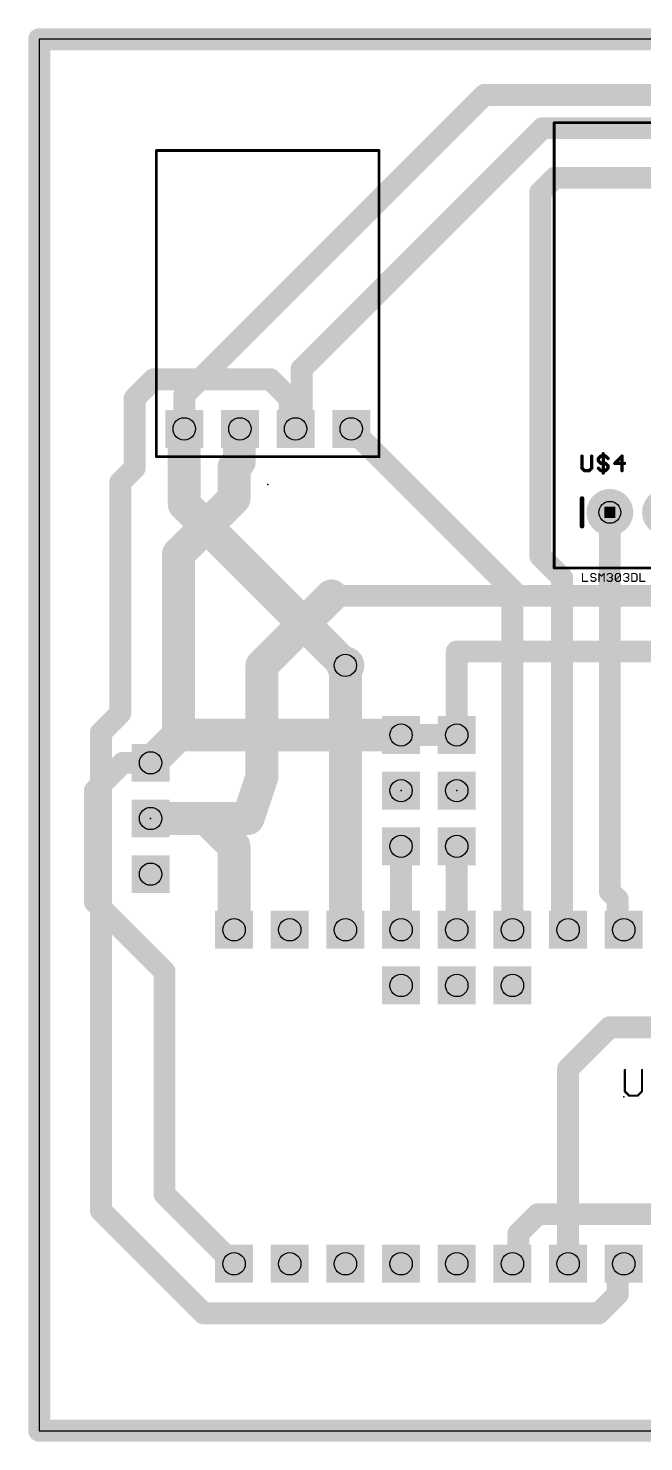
# Model space of a CAD drawing. Extents: x -0.02 to 2.77, y -0.02 to 2.52.
# Drawn here: x -0.02 to 1.086, y -0.02 to 2.52 of the extents above; entities that cross this region are included whole.
import ezdxf

# ---------------------------------------------------------------- set-up
doc = ezdxf.new("R2010")
doc.units = 0
for name, color, linetype in [('1', 22, 'CONTINUOUS'), ('16', 175, 'CONTINUOUS'), ('17', 82, 'CONTINUOUS'), ('18', 82, 'CONTINUOUS'), ('20', 7, 'CONTINUOUS'), ('21', 253, 'CONTINUOUS'), ('23', 7, 'CONTINUOUS'), ('25', 253, 'CONTINUOUS'), ('27', 253, 'CONTINUOUS'), ('29', 253, 'CONTINUOUS'), ('30', 253, 'CONTINUOUS'), ('44', 253, 'CONTINUOUS'), ('51', 253, 'CONTINUOUS')]:
    doc.layers.add(name, color=color, linetype=linetype)

# ---------------------------------------------------------------- blocks, each defined once
blk = doc.blocks.new('SQUAREP')
blk.add_solid([(-0.5, -0.5), (0.5, -0.5), (-0.5, 0.5), (0.5, 0.5)])
blk = doc.blocks.new('RECT')
blk.add_solid([(-0.5, -0.5), (0.5, -0.5), (-0.5, 0.5), (0.5, 0.5)])
blk = doc.blocks.new('ROUNDP')
at = {"const_width": 0.5}
blk.add_lwpolyline([(0, -0.25, 1), (0, 0.25, 1), (0, -0.25)], format="xyb", dxfattribs=at)
blk = doc.blocks.new('ROUNDV')
at = {"const_width": 0.5}
blk.add_lwpolyline([(0, -0.25, 1), (0, 0.25, 1), (0, -0.25)], format="xyb", dxfattribs=at)

msp = doc.modelspace()

# ---------------------------------------------------------------- linework, layer by layer
at = {"layer": '1'}
for points, const_width in [([(0.009843, 2.5, 1), (-0.009843, 2.5)], 0.019685), ([(0, 2.509843, 1), (0, 2.490157)], 0.019685), ([(0.903818, 2.350016, 1), (0.903818, 2.330331)], 0.019685), ([(0.910777, 2.333214, 1), (0.896858, 2.347133)], 0.019685), ([(0.926, 2.260843, 1), (0.926, 2.241157)], 0.019685), ([(0.93296, 2.24404, 1), (0.91904, 2.25796)], 0.019685), ([(0.909843, 2.225, 1), (0.890157, 2.225)], 0.019685), ([(0.89304, 2.23196, 1), (0.90696, 2.21804)], 0.019685), ([(0.20586, 1.899016, 1), (0.20586, 1.879331)], 0.019685), ([(0.21282, 1.882214, 1), (0.198901, 1.896133)], 0.019685), ([(0.421979, 1.896133, 1), (0.40806, 1.882214)], 0.019685), ([(0.415019, 1.879331, 1), (0.415019, 1.899016)], 0.019685), ([(0.481109, 1.907622, 1), (0.461424, 1.907622)], 0.019685), ([(0.464307, 1.914582, 1), (0.478226, 1.900663)], 0.019685), ([(0.181109, 1.854579, 1), (0.161424, 1.854579)], 0.019685), ([(0.164307, 1.861539, 1), (0.178226, 1.84762)], 0.019685), ([(0.459456, 1.854579, 1), (0.439771, 1.854579)], 0.019685), ([(0.442653, 1.84762, 1), (0.456573, 1.861539)], 0.019685), ([(0.275204, 1.8, 1), (0.245676, 1.8)], 0.029528), ([(0.456573, 1.817786, 1), (0.442653, 1.803867)], 0.019685), ([(0.478226, 1.803867, 1), (0.464307, 1.817786)], 0.019685), ([(0.439771, 1.810827, 1), (0.459456, 1.810827)], 0.019685), ([(0.45348, 1.80696, 1), (0.4674, 1.79304)], 0.019685), ([(0.45348, 1.79304, 1), (0.4674, 1.80696)], 0.019685), ([(0.461424, 1.810827, 1), (0.481109, 1.810827)], 0.019685), ([(0.5674, 1.80696, 1), (0.55348, 1.79304)], 0.019685), ([(0.161424, 1.729579, 1), (0.181109, 1.729579)], 0.019685), ([(0.178226, 1.72262, 1), (0.164307, 1.736539)], 0.019685), ([(0.155381, 1.703851, 1), (0.135696, 1.703851)], 0.019685), ([(0.138579, 1.710811, 1), (0.152498, 1.696892)], 0.019685), ([(0.27088, 1.675, 1), (0.25, 1.65412)], 0.029528), ([(0.245676, 1.66456, 1), (0.275204, 1.66456)], 0.029528), ([(1.034843, 1.65, 1), (1.015157, 1.65)], 0.019685), ([(0.890157, 1.571796, 1), (0.909843, 1.571796)], 0.019685), ([(0.90696, 1.578755, 1), (0.89304, 1.564836)], 0.019685), ([(0.949016, 1.532622, 1), (0.929331, 1.532622)], 0.019685), ([(0.932214, 1.525663, 1), (0.946133, 1.539582)], 0.019685), ([(0.859843, 1.51044, 1), (0.840157, 1.51044)], 0.019685), ([(0.84304, 1.50348, 1), (0.85696, 1.5174)], 0.019685), ([(0.53956, 1.36456, 1), (0.56044, 1.38544)], 0.029528), ([(0.135696, 1.289055, 1), (0.155381, 1.289055)], 0.019685), ([(0.152498, 1.282095, 1), (0.138579, 1.296015)], 0.019685), ([(0.120788, 1.254461, 1), (0.101102, 1.254461)], 0.019685), ([(0.103985, 1.261421, 1), (0.117905, 1.247502)], 0.019685), ([(0.25, 1.26475, 1), (0.25, 1.23525)], 0.0295), ([(0.26043, 1.23957, 1), (0.23957, 1.26043)], 0.0295), ([(0.65, 1.259843, 1), (0.65, 1.240157)], 0.019685), ([(0.65, 1.23525, 1), (0.65, 1.26475)], 0.0295), ([(0.75, 1.240157, 1), (0.75, 1.259843)], 0.019685), ([(0.18957, 1.21043, 1), (0.21043, 1.18957)], 0.0295), ([(0.120787, 1.145539, 1), (0.101102, 1.145539)], 0.019685), ([(0.101102, 1.145539, 1), (0.120787, 1.145539)], 0.019685), ([(0.2, 1.114764, 1), (0.2, 1.085236)], 0.029528), ([(0.31044, 1.11044, 1), (0.28956, 1.08956)], 0.029528), ([(0.3, 1.085236, 1), (0.3, 1.114764)], 0.029528), ([(0.364764, 1.05, 1), (0.335236, 1.05)], 0.029528), ([(0.33956, 1.03956, 1), (0.36044, 1.06044)], 0.029528), ([(0.659843, 1.05, 1), (0.640157, 1.05)], 0.019685), ([(0.759843, 1.05, 1), (0.740157, 1.05)], 0.019685), ([(1.015157, 0.968753, 1), (1.034843, 0.968753)], 0.019685), ([(1.03196, 0.975712, 1), (1.01804, 0.961793)], 0.019685), ([(1.049016, 0.954579, 1), (1.029331, 0.954579)], 0.019685), ([(1.032214, 0.94762, 1), (1.046133, 0.961539)], 0.019685), ([(0.335236, 0.9, 1), (0.364764, 0.9)], 0.029528), ([(0.946133, 0.917786, 1), (0.932214, 0.903867)], 0.019685), ([(0.929331, 0.910827, 1), (0.949016, 0.910827)], 0.019685), ([(0.94304, 0.89304, 1), (0.95696, 0.90696)], 0.019685), ([(1.046133, 0.917786, 1), (1.032214, 0.903867)], 0.019685), ([(1.029331, 0.910827, 1), (1.049016, 0.910827)], 0.019685), ([(1.04304, 0.89304, 1), (1.05696, 0.90696)], 0.019685), ([(0.640157, 0.9, 1), (0.659843, 0.9)], 0.019685), ([(0.740157, 0.9, 1), (0.759843, 0.9)], 0.019685), ([(0.840157, 0.9, 1), (0.859843, 0.9)], 0.019685), ([(1.025, 0.734843, 1), (1.025, 0.715157)], 0.019685), ([(1.03196, 0.71804, 1), (1.01804, 0.73196)], 0.019685), ([(0.959843, 0.65, 1), (0.940157, 0.65)], 0.019685), ([(0.94304, 0.65696, 1), (0.95696, 0.64304)], 0.019685), ([(0.117905, 0.402262, 1), (0.103985, 0.388343)], 0.019685), ([(0.101102, 0.395302, 1), (0.120787, 0.395302)], 0.019685), ([(1.070669, 0.314173, 1), (1.050984, 0.314173)], 0.019685), ([(1.067786, 0.307214, 1), (1.053867, 0.321133)], 0.019685), ([(1.067786, 0.303867, 1), (1.053867, 0.317786)], 0.019685), ([(0.940157, 0.3, 1), (0.959843, 0.3)], 0.019685), ([(1.049016, 0.29252, 1), (1.029331, 0.29252)], 0.019685), ([(1.032214, 0.299479, 1), (1.046133, 0.28556)], 0.019685), ([(1.04304, 0.30696, 1), (1.05696, 0.29304)], 0.019685), ([(1.050984, 0.310827, 1), (1.070669, 0.310827)], 0.019685), ([(1.029331, 0.245421, 1), (1.049016, 0.245421)], 0.019685), ([(1.046133, 0.238461, 1), (1.032214, 0.25238)], 0.019685), ([(0.295421, 0.220669, 1), (0.295421, 0.200984)], 0.019685), ([(1.004579, 0.200984, 1), (1.004579, 0.220669)], 0.019685), ([(0.288461, 0.203867, 1), (0.30238, 0.217786)], 0.019685), ([(0.99762, 0.217786, 1), (1.011539, 0.203867)], 0.019685), ([(0, 0.009843, 1), (0, -0.009843)], 0.019685), ([(-0.009843, 0, 1), (0.009843, 0)], 0.019685)]:
    msp.add_lwpolyline(points, format="xyb", dxfattribs=dict(at, const_width=const_width))
for points, const_width in [([(0, 0), (0, 2.5)], 0.03937), ([(0, 2.5), (2.75, 2.5)], 0.03937), ([(0.903818, 2.340173), (0.471267, 1.907622)], 0.03937), ([(2.244079, 2.340173), (0.903818, 2.340173)], 0.03937), ([(0.926, 2.251), (0.9, 2.225)], 0.03937), ([(2.1895, 2.251), (0.926, 2.251)], 0.03937), ([(0.9, 2.225), (0.9, 1.571796)], 0.03937), ([(0.20586, 1.889173), (0.171267, 1.854579)], 0.03937), ([(0.415019, 1.889173), (0.20586, 1.889173)], 0.03937), ([(0.449613, 1.854579), (0.415019, 1.889173)], 0.03937), ([(0.471267, 1.907622), (0.471267, 1.810827)], 0.03937), ([(0.171267, 1.854579), (0.171267, 1.729579)], 0.03937), ([(0.449613, 1.810827), (0.449613, 1.854579)], 0.03937), ([(0.26044, 1.8), (0.26044, 1.66456)], 0.059055), ([(0.46044, 1.8), (0.449613, 1.810827)], 0.03937), ([(0.471267, 1.810827), (0.46044, 1.8)], 0.03937), ([(0.85, 1.51044), (0.56044, 1.8)], 0.03937), ([(0.171267, 1.729579), (0.145539, 1.703851)], 0.03937), ([(0.145539, 1.703851), (0.145539, 1.289055)], 0.03937), ([(0.26044, 1.66456), (0.55, 1.375)], 0.059055), ([(1.025, 1.65), (1.025, 0.968753)], 0.03937), ([(0.9, 1.571796), (0.939173, 1.532622)], 0.03937), ([(0.939173, 1.532622), (0.939173, 0.910827)], 0.03937), ([(0.85, 0.9), (0.85, 1.51044)], 0.03937), ([(0.145539, 1.289055), (0.110945, 1.254461)], 0.03937), ([(0.110945, 1.254461), (0.110945, 1.145539)], 0.03937), ([(0.25, 1.25), (0.2, 1.2)], 0.059), ([(0.65, 1.25), (0.25, 1.25)], 0.059), ([(0.65, 1.25), (0.75, 1.25)], 0.03937), ([(0.110945, 1.145539), (0.110945, 0.395302)], 0.03937), ([(0.2, 1.1), (0.3, 1.1)], 0.059055), ([(0.3, 1.1), (0.35, 1.05)], 0.059055), ([(0.35, 1.05), (0.35, 0.9)], 0.059055), ([(0.65, 1.05), (0.65, 0.9)], 0.03937), ([(0.75, 1.05), (0.75, 0.9)], 0.03937), ([(1.025, 0.968753), (1.039173, 0.954579)], 0.03937), ([(1.039173, 0.954579), (1.039173, 0.910827)], 0.03937), ([(0.939173, 0.910827), (0.95, 0.9)], 0.03937), ([(1.039173, 0.910827), (1.05, 0.9)], 0.03937), ([(0.95, 0.65), (1.025, 0.725)], 0.03937), ([(1.025, 0.725), (1.125, 0.725)], 0.03937), ([(0.95, 0.3), (0.95, 0.65)], 0.03937), ([(0.110945, 0.395302), (0.295421, 0.210827)], 0.03937), ([(1.039173, 0.29252), (1.060827, 0.314173)], 0.03937), ([(1.060827, 0.310827), (1.05, 0.3)], 0.03937), ([(1.060827, 0.314173), (1.060827, 0.310827)], 0.03937), ([(1.039173, 0.245421), (1.039173, 0.29252)], 0.03937), ([(1.004579, 0.210827), (1.039173, 0.245421)], 0.03937), ([(0.295421, 0.210827), (1.004579, 0.210827)], 0.03937), ([(2.75, 0), (0, 0)], 0.03937)]:
    msp.add_lwpolyline(points, dxfattribs=dict(at, const_width=const_width))
at = {"layer": '16'}
for points, const_width in [([(0.009843, 2.5, 1), (-0.009843, 2.5)], 0.019685), ([(0, 2.509843, 1), (0, 2.490157)], 0.019685), ([(0.8, 2.409843, 1), (0.8, 2.390157)], 0.019685), ([(0.80696, 2.39304, 1), (0.79304, 2.40696)], 0.019685), ([(0.270282, 1.86044, 1), (0.250597, 1.86044)], 0.019685), ([(0.25348, 1.8674, 1), (0.2674, 1.85348)], 0.019685), ([(0.374219, 1.799016, 1), (0.344692, 1.799016)], 0.029528), ([(0.37088, 1.78956, 1), (0.35, 1.81044)], 0.029528), ([(0.250597, 1.8, 1), (0.270282, 1.8)], 0.019685), ([(0.349016, 1.809455, 1), (0.369895, 1.788576)], 0.029528), ([(0.364764, 1.731888, 1), (0.335236, 1.731888)], 0.029528), ([(0.33956, 1.742327, 1), (0.36044, 1.721448)], 0.029528), ([(0.344692, 1.741344, 1), (0.374219, 1.741344)], 0.029528), ([(0.369895, 1.730904, 1), (0.349016, 1.751783)], 0.029528), ([(0.36044, 1.66456, 1), (0.33956, 1.68544)], 0.029528), ([(0.335236, 1.675, 1), (0.364764, 1.675)], 0.029528), ([(0.264764, 1.575, 1), (0.235236, 1.575)], 0.029528), ([(0.23956, 1.58544, 1), (0.26044, 1.56456)], 0.029528), ([(0.53543, 1.48957, 1), (0.51457, 1.51043)], 0.0295), ([(0.525, 1.509843, 1), (0.525, 1.490157)], 0.019685), ([(0.41475, 1.375, 1), (0.38525, 1.375)], 0.0295), ([(0.38957, 1.38543, 1), (0.41043, 1.36457)], 0.0295), ([(0.564764, 1.375, 1), (0.535236, 1.375)], 0.029528), ([(0.759843, 1.4, 1), (0.740157, 1.4)], 0.019685), ([(0.75, 1.409843, 1), (0.75, 1.390157)], 0.019685), ([(0.26044, 1.23956, 1), (0.23956, 1.26044)], 0.029528), ([(0.235236, 1.25, 1), (0.264764, 1.25)], 0.029528), ([(0.740157, 1.25, 1), (0.759843, 1.25)], 0.019685), ([(0.15, 1.209843, 1), (0.15, 1.190157)], 0.019685), ([(0.15696, 1.19304, 1), (0.14304, 1.20696)], 0.019685), ([(0.18956, 1.21044, 1), (0.21044, 1.18956)], 0.029528), ([(0.2, 1.190157, 1), (0.2, 1.209843)], 0.019685), ([(0.413993, 1.170336, 1), (0.386007, 1.179664)], 0.0295), ([(0.109843, 1.15, 1), (0.090157, 1.15)], 0.019685), ([(0.38525, 1.175, 1), (0.41475, 1.175)], 0.0295), ([(0.09304, 1.15696, 1), (0.10696, 1.14304)], 0.019685), ([(0.2, 1.11475, 1), (0.2, 1.08525)], 0.0295), ([(0.361007, 1.104664, 1), (0.388993, 1.095336)], 0.0295), ([(0.375, 1.08525, 1), (0.375, 1.11475)], 0.0295), ([(0.10696, 0.95696, 1), (0.09304, 0.94304)], 0.019685), ([(0.090157, 0.95, 1), (0.109843, 0.95)], 0.019685), ([(0.535236, 0.9, 1), (0.564764, 0.9)], 0.029528), ([(0.234843, 0.825, 1), (0.215157, 0.825)], 0.019685), ([(0.21804, 0.81804, 1), (0.23196, 0.83196)], 0.019685), ([(0.215157, 0.425, 1), (0.234843, 0.425)], 0.019685), ([(0.23196, 0.43196, 1), (0.21804, 0.41804)], 0.019685), ([(0.895421, 0.399016, 1), (0.895421, 0.379331)], 0.019685), ([(0.90238, 0.382214, 1), (0.888461, 0.396133)], 0.019685), ([(0.870669, 0.354579, 1), (0.850984, 0.354579)], 0.019685), ([(0.853867, 0.361539, 1), (0.867786, 0.34762)], 0.019685), ([(0.867786, 0.303867, 1), (0.853867, 0.317786)], 0.019685), ([(0.34304, 0.29304, 1), (0.35696, 0.30696)], 0.019685), ([(0.84304, 0.30696, 1), (0.85696, 0.29304)], 0.019685), ([(0.850984, 0.310827, 1), (0.870669, 0.310827)], 0.019685), ([(0, 0.009843, 1), (0, -0.009843)], 0.019685), ([(-0.009843, 0, 1), (0.009843, 0)], 0.019685)]:
    msp.add_lwpolyline(points, format="xyb", dxfattribs=dict(at, const_width=const_width))
for points, const_width in [([(0, 0), (0, 2.5)], 0.03937), ([(0, 2.5), (2.75, 2.5)], 0.03937), ([(0.26044, 1.86044), (0.8, 2.4)], 0.03937), ([(0.8, 2.4), (2.384253, 2.4)], 0.03937), ([(0.26044, 1.8), (0.26044, 1.86044)], 0.03937), ([(0.359456, 1.799016), (0.36044, 1.8)], 0.059055), ([(0.359456, 1.741344), (0.359456, 1.799016)], 0.059055), ([(0.35, 1.731888), (0.359456, 1.741344)], 0.059055), ([(0.35, 1.675), (0.35, 1.731888)], 0.059055), ([(0.25, 1.575), (0.35, 1.675)], 0.059055), ([(0.25, 1.25), (0.25, 1.575)], 0.059055), ([(0.4, 1.375), (0.525, 1.5)], 0.059), ([(0.525, 1.5), (1.512257, 1.5)], 0.03937), ([(0.4, 1.375), (0.4, 1.175)], 0.059), ([(0.55, 0.9), (0.55, 1.375)], 0.059055), ([(0.75, 1.25), (0.75, 1.4)], 0.03937), ([(0.75, 1.4), (2.025, 1.4)], 0.03937), ([(0.2, 1.2), (0.25, 1.25)], 0.059055), ([(0.15, 1.2), (0.1, 1.15)], 0.03937), ([(0.2, 1.2), (0.15, 1.2)], 0.03937), ([(0.4, 1.175), (0.375, 1.1)], 0.059), ([(0.1, 1.15), (0.1, 0.95)], 0.03937), ([(0.375, 1.1), (0.2, 1.1)], 0.059), ([(0.1, 0.95), (0.225, 0.825)], 0.03937), ([(0.225, 0.825), (0.225, 0.425)], 0.03937), ([(0.225, 0.425), (0.35, 0.3)], 0.03937), ([(0.895421, 0.389173), (0.860827, 0.354579)], 0.03937), ([(1.700529, 0.389173), (0.895421, 0.389173)], 0.03937), ([(0.860827, 0.354579), (0.860827, 0.310827)], 0.03937), ([(0.860827, 0.310827), (0.85, 0.3)], 0.03937), ([(2.75, 0), (0, 0)], 0.03937)]:
    msp.add_lwpolyline(points, dxfattribs=dict(at, const_width=const_width))
at = {"layer": '20'}
for p, q in [((2.75, 2.5), (0, 2.5)), ((0, 2.5), (0, 0)), ((0, 0), (2.75, 0))]:
    msp.add_line(p, q, dxfattribs=at)
at = {"layer": '21'}
for points, const_width in [([(0.925, 2.35), (1.825, 2.35)], 0.005), ([(0.925, 1.55), (0.925, 2.35)], 0.005), ([(0.21044, 2.3), (0.61044, 2.3)], 0.005), ([(0.21044, 2.2), (0.21044, 2.3)], 0.005), ([(0.61044, 2.3), (0.61044, 1.75)], 0.005), ([(0.21044, 1.75), (0.21044, 2.2)], 0.005), ([(0.61044, 1.75), (0.21044, 1.75)], 0.005), ([(0.925, 1.55), (1.825, 1.55)], 0.005), ([(1.052, 0.648039), (1.052, 0.609673)], 0.004), ([(1.082693, 0.609673), (1.082693, 0.648039)], 0.004), ([(1.052, 0.609673), (1.059673, 0.602)], 0.004), ([(1.07502, 0.602), (1.082693, 0.609673)], 0.004), ([(1.059673, 0.602), (1.07502, 0.602)], 0.004)]:
    msp.add_lwpolyline(points, dxfattribs=dict(at, const_width=const_width))
for points, const_width in [([(0.925, 2.35125, 1), (0.925, 2.34875)], 0.0025), ([(0.92625, 2.35, 1), (0.92375, 2.35)], 0.0025), ([(0.21044, 2.30125, 1), (0.21044, 2.29875)], 0.0025), ([(0.21169, 2.3, 1), (0.20919, 2.3)], 0.0025), ([(0.61169, 2.3, 1), (0.60919, 2.3)], 0.0025), ([(0.61044, 2.29875, 1), (0.61044, 2.30125)], 0.0025), ([(0.21169, 2.2, 1), (0.20919, 2.2)], 0.0025), ([(0.20919, 2.2, 1), (0.21169, 2.2)], 0.0025), ([(0.21044, 1.75125, 1), (0.21044, 1.74875)], 0.0025), ([(0.61044, 1.74875, 1), (0.61044, 1.75125)], 0.0025), ([(0.20919, 1.75, 1), (0.21169, 1.75)], 0.0025), ([(0.60919, 1.75, 1), (0.61169, 1.75)], 0.0025), ([(0.925, 1.55125, 1), (0.925, 1.54875)], 0.0025), ([(0.92375, 1.55, 1), (0.92625, 1.55)], 0.0025), ([(1.053, 0.648039, 1), (1.051, 0.648039)], 0.002), ([(1.083693, 0.648039, 1), (1.081693, 0.648039)], 0.002), ([(1.052707, 0.61038, 1), (1.051293, 0.608966)], 0.002), ([(1.051, 0.609673, 1), (1.053, 0.609673)], 0.002), ([(1.081693, 0.609673, 1), (1.083693, 0.609673)], 0.002), ([(1.0834, 0.608966, 1), (1.081986, 0.61038)], 0.002), ([(1.059673, 0.603, 1), (1.059673, 0.601)], 0.002), ([(1.058966, 0.601293, 1), (1.06038, 0.602707)], 0.002), ([(1.074312, 0.602707, 1), (1.075727, 0.601293)], 0.002), ([(1.07502, 0.601, 1), (1.07502, 0.603)], 0.002)]:
    msp.add_lwpolyline(points, format="xyb", dxfattribs=dict(at, const_width=const_width))
at = {"layer": '23'}
for p in [(0.41044, 1.7), (0.65, 1.15), (0.75, 1.15), (0.2, 1.1), (1.05, 0.6)]:
    msp.add_point(p, dxfattribs=at)
at = {"layer": '25', "const_width": 0.006}
for points in [[(0.975, 1.751022), (0.975, 1.729337)], [(0.992348, 1.729337), (0.992348, 1.751022)], [(1.004465, 1.746685), (1.008802, 1.751022)], [(1.008802, 1.751022), (1.017476, 1.751022)], [(1.013139, 1.755359), (1.013139, 1.720663)], [(1.017476, 1.751022), (1.021813, 1.746685)], [(1.046941, 1.751022), (1.03393, 1.738011)], [(1.046941, 1.725), (1.046941, 1.751022)], [(0.975, 1.729337), (0.979337, 1.725)], [(0.979337, 1.725), (0.988011, 1.725)], [(0.988011, 1.725), (0.992348, 1.729337)], [(1.004465, 1.742348), (1.004465, 1.746685)], [(1.008802, 1.738011), (1.004465, 1.742348)], [(1.004465, 1.729337), (1.008802, 1.725)], [(1.017476, 1.738011), (1.008802, 1.738011)], [(1.008802, 1.725), (1.017476, 1.725)], [(1.021813, 1.733674), (1.017476, 1.738011)], [(1.017476, 1.725), (1.021813, 1.729337)], [(1.021813, 1.729337), (1.021813, 1.733674)], [(1.03393, 1.738011), (1.051278, 1.738011)]]:
    msp.add_lwpolyline(points, dxfattribs=at)
at = {"layer": '25', "const_width": 0.003}
for points in [[(0.9765, 1.751022, 1), (0.9735, 1.751022)], [(0.993848, 1.751022, 1), (0.990848, 1.751022)], [(1.008802, 1.752522, 1), (1.008802, 1.749522)], [(1.009863, 1.749961, 1), (1.007742, 1.752083)], [(1.014639, 1.755359, 1), (1.011639, 1.755359)], [(1.018537, 1.752083, 1), (1.016416, 1.749961)], [(1.017476, 1.749522, 1), (1.017476, 1.752522)], [(1.048441, 1.751022, 1), (1.045441, 1.751022)], [(1.048002, 1.749961, 1), (1.045881, 1.752083)], [(0.976061, 1.730398, 1), (0.973939, 1.728276)], [(0.9735, 1.729337, 1), (0.9765, 1.729337)], [(0.979337, 1.7265, 1), (0.979337, 1.7235)], [(0.978276, 1.723939, 1), (0.980398, 1.726061)], [(0.98695, 1.726061, 1), (0.989072, 1.723939)], [(0.988011, 1.7235, 1), (0.988011, 1.7265)], [(0.990848, 1.729337, 1), (0.993848, 1.729337)], [(0.993409, 1.728276, 1), (0.991287, 1.730398)], [(1.005965, 1.746685, 1), (1.002965, 1.746685)], [(1.005526, 1.743409, 1), (1.003405, 1.741287)], [(1.002965, 1.742348, 1), (1.005965, 1.742348)], [(1.005526, 1.730398, 1), (1.003405, 1.728276)], [(1.003405, 1.747746, 1), (1.005526, 1.745625)], [(1.008802, 1.739511, 1), (1.008802, 1.736511)], [(1.008802, 1.7265, 1), (1.008802, 1.7235)], [(1.007742, 1.73695, 1), (1.009863, 1.739072)], [(1.007742, 1.723939, 1), (1.009863, 1.726061)], [(1.018537, 1.739072, 1), (1.016416, 1.73695)], [(1.016416, 1.726061, 1), (1.018537, 1.723939)], [(1.017476, 1.736511, 1), (1.017476, 1.739511)], [(1.017476, 1.7235, 1), (1.017476, 1.7265)], [(1.023313, 1.733674, 1), (1.020313, 1.733674)], [(1.020313, 1.729337, 1), (1.023313, 1.729337)], [(1.020753, 1.745625, 1), (1.022874, 1.747746)], [(1.020753, 1.732613, 1), (1.022874, 1.734735)], [(1.022874, 1.728276, 1), (1.020753, 1.730398)], [(1.03393, 1.739511, 1), (1.03393, 1.736511)], [(1.03287, 1.739072, 1), (1.034991, 1.73695)], [(1.051278, 1.736511, 1), (1.051278, 1.739511)], [(1.011639, 1.720663, 1), (1.014639, 1.720663)], [(1.045441, 1.725, 1), (1.048441, 1.725)]]:
    msp.add_lwpolyline(points, format="xyb", dxfattribs=at)
at = {"layer": '27', "const_width": 0.002}
for points in [[(0.976, 1.540012), (0.976, 1.526)], [(0.976, 1.526), (0.985341, 1.526)], [(0.993068, 1.540012), (0.990733, 1.537677)], [(0.990733, 1.537677), (0.990733, 1.535341)], [(0.990733, 1.535341), (0.993068, 1.533006)], [(0.993068, 1.526), (0.990733, 1.528335)], [(0.997738, 1.540012), (0.993068, 1.540012)], [(0.993068, 1.533006), (0.997738, 1.533006)], [(0.997738, 1.526), (0.993068, 1.526)], [(1.000074, 1.537677), (0.997738, 1.540012)], [(0.997738, 1.533006), (1.000074, 1.530671)], [(1.000074, 1.528335), (0.997738, 1.526)], [(1.000074, 1.530671), (1.000074, 1.528335)], [(1.005465, 1.526), (1.005465, 1.540012)], [(1.005465, 1.540012), (1.010136, 1.535341)], [(1.010136, 1.535341), (1.014806, 1.540012)], [(1.014806, 1.540012), (1.014806, 1.526)], [(1.020198, 1.537677), (1.022533, 1.540012)], [(1.022533, 1.526), (1.020198, 1.528335)], [(1.022533, 1.540012), (1.027203, 1.540012)], [(1.027203, 1.526), (1.022533, 1.526)], [(1.027203, 1.533006), (1.024868, 1.533006)], [(1.027203, 1.540012), (1.029539, 1.537677)], [(1.029539, 1.535341), (1.027203, 1.533006)], [(1.027203, 1.533006), (1.029539, 1.530671)], [(1.029539, 1.528335), (1.027203, 1.526)], [(1.029539, 1.537677), (1.029539, 1.535341)], [(1.029539, 1.530671), (1.029539, 1.528335)], [(1.03493, 1.537677), (1.037265, 1.540012)], [(1.03493, 1.528335), (1.03493, 1.537677)], [(1.03493, 1.528335), (1.044271, 1.537677)], [(1.037265, 1.526), (1.03493, 1.528335)], [(1.037265, 1.540012), (1.041936, 1.540012)], [(1.041936, 1.526), (1.037265, 1.526)], [(1.041936, 1.540012), (1.044271, 1.537677)], [(1.044271, 1.528335), (1.041936, 1.526)], [(1.044271, 1.537677), (1.044271, 1.528335)], [(1.049663, 1.537677), (1.051998, 1.540012)], [(1.051998, 1.526), (1.049663, 1.528335)], [(1.051998, 1.540012), (1.056669, 1.540012)], [(1.056669, 1.526), (1.051998, 1.526)], [(1.056669, 1.533006), (1.054333, 1.533006)], [(1.056669, 1.540012), (1.059004, 1.537677)], [(1.059004, 1.535341), (1.056669, 1.533006)], [(1.056669, 1.533006), (1.059004, 1.530671)], [(1.059004, 1.528335), (1.056669, 1.526)], [(1.059004, 1.537677), (1.059004, 1.535341)], [(1.059004, 1.530671), (1.059004, 1.528335)], [(1.064395, 1.540012), (1.064395, 1.526)], [(1.071401, 1.540012), (1.064395, 1.540012)], [(1.064395, 1.526), (1.071401, 1.526)], [(1.073736, 1.537677), (1.071401, 1.540012)], [(1.071401, 1.526), (1.073736, 1.528335)], [(1.073736, 1.528335), (1.073736, 1.537677)], [(1.079128, 1.540012), (1.079128, 1.526)], [(1.079128, 1.526), (1.088469, 1.526)]]:
    msp.add_lwpolyline(points, dxfattribs=at)
at = {"layer": '27', "const_width": 0.001}
for points in [[(0.9765, 1.540012, 1), (0.9755, 1.540012)], [(0.976, 1.5265, 1), (0.976, 1.5255)], [(0.9755, 1.526, 1), (0.9765, 1.526)], [(0.985341, 1.5255, 1), (0.985341, 1.5265)], [(0.991233, 1.537677, 1), (0.990233, 1.537677)], [(0.990379, 1.53803, 1), (0.991086, 1.537323)], [(0.991086, 1.535695, 1), (0.990379, 1.534988)], [(0.990233, 1.535341, 1), (0.991233, 1.535341)], [(0.991086, 1.528689, 1), (0.990379, 1.527982)], [(0.993068, 1.540512, 1), (0.993068, 1.539512)], [(0.993068, 1.533506, 1), (0.993068, 1.532506)], [(0.993068, 1.5265, 1), (0.993068, 1.5255)], [(0.993421, 1.539658, 1), (0.992714, 1.540365)], [(0.992714, 1.532652, 1), (0.993421, 1.533359)], [(0.992714, 1.525646, 1), (0.993421, 1.526354)], [(0.997385, 1.526354, 1), (0.998092, 1.525646)], [(0.998092, 1.540365, 1), (0.997385, 1.539658)], [(0.998092, 1.533359, 1), (0.997385, 1.532652)], [(0.997738, 1.539512, 1), (0.997738, 1.540512)], [(0.997738, 1.532506, 1), (0.997738, 1.533506)], [(0.997738, 1.5255, 1), (0.997738, 1.5265)], [(1.000574, 1.530671, 1), (0.999574, 1.530671)], [(0.999574, 1.528335, 1), (1.000574, 1.528335)], [(0.99972, 1.537323, 1), (1.000427, 1.53803)], [(0.99972, 1.530317, 1), (1.000427, 1.531024)], [(1.000427, 1.527982, 1), (0.99972, 1.528689)], [(1.005965, 1.540012, 1), (1.004965, 1.540012)], [(1.004965, 1.526, 1), (1.005965, 1.526)], [(1.005819, 1.540365, 1), (1.005112, 1.539658)], [(1.009782, 1.535695, 1), (1.010489, 1.534988)], [(1.009782, 1.534988, 1), (1.010489, 1.535695)], [(1.015306, 1.540012, 1), (1.014306, 1.540012)], [(1.014306, 1.526, 1), (1.015306, 1.526)], [(1.01516, 1.539658, 1), (1.014453, 1.540365)], [(1.019844, 1.53803, 1), (1.020551, 1.537323)], [(1.020551, 1.528689, 1), (1.019844, 1.527982)], [(1.022533, 1.540512, 1), (1.022533, 1.539512)], [(1.022533, 1.5265, 1), (1.022533, 1.5255)], [(1.022886, 1.539658, 1), (1.022179, 1.540365)], [(1.022179, 1.525646, 1), (1.022886, 1.526354)], [(1.024868, 1.533506, 1), (1.024868, 1.532506)], [(1.02685, 1.526354, 1), (1.027557, 1.525646)], [(1.027557, 1.540365, 1), (1.02685, 1.539658)], [(1.027557, 1.533359, 1), (1.02685, 1.532652)], [(1.02685, 1.533359, 1), (1.027557, 1.532652)], [(1.027203, 1.539512, 1), (1.027203, 1.540512)], [(1.027203, 1.532506, 1), (1.027203, 1.533506)], [(1.027203, 1.5255, 1), (1.027203, 1.5265)], [(1.030039, 1.537677, 1), (1.029039, 1.537677)], [(1.029039, 1.535341, 1), (1.030039, 1.535341)], [(1.030039, 1.530671, 1), (1.029039, 1.530671)], [(1.029039, 1.528335, 1), (1.030039, 1.528335)], [(1.029185, 1.537323, 1), (1.029892, 1.53803)], [(1.029892, 1.534988, 1), (1.029185, 1.535695)], [(1.029185, 1.530317, 1), (1.029892, 1.531024)], [(1.029892, 1.527982, 1), (1.029185, 1.528689)], [(1.03543, 1.537677, 1), (1.03443, 1.537677)], [(1.03443, 1.528335, 1), (1.03543, 1.528335)], [(1.034577, 1.53803, 1), (1.035284, 1.537323)], [(1.035284, 1.528689, 1), (1.034577, 1.527982)], [(1.034577, 1.528689, 1), (1.035284, 1.527982)], [(1.037265, 1.540512, 1), (1.037265, 1.539512)], [(1.037265, 1.5265, 1), (1.037265, 1.5255)], [(1.037619, 1.539658, 1), (1.036912, 1.540365)], [(1.036912, 1.525646, 1), (1.037619, 1.526354)], [(1.041582, 1.526354, 1), (1.04229, 1.525646)], [(1.04229, 1.540365, 1), (1.041582, 1.539658)], [(1.041936, 1.539512, 1), (1.041936, 1.540512)], [(1.041936, 1.5255, 1), (1.041936, 1.5265)], [(1.044771, 1.537677, 1), (1.043771, 1.537677)], [(1.043771, 1.528335, 1), (1.044771, 1.528335)], [(1.044625, 1.537323, 1), (1.043918, 1.53803)], [(1.043918, 1.537323, 1), (1.044625, 1.53803)], [(1.044625, 1.527982, 1), (1.043918, 1.528689)], [(1.049309, 1.53803, 1), (1.050016, 1.537323)], [(1.050016, 1.528689, 1), (1.049309, 1.527982)], [(1.051998, 1.540512, 1), (1.051998, 1.539512)], [(1.051998, 1.5265, 1), (1.051998, 1.5255)], [(1.052351, 1.539658, 1), (1.051644, 1.540365)], [(1.051644, 1.525646, 1), (1.052351, 1.526354)], [(1.054333, 1.533506, 1), (1.054333, 1.532506)], [(1.056315, 1.526354, 1), (1.057022, 1.525646)], [(1.057022, 1.540365, 1), (1.056315, 1.539658)], [(1.057022, 1.533359, 1), (1.056315, 1.532652)], [(1.056315, 1.533359, 1), (1.057022, 1.532652)], [(1.056669, 1.539512, 1), (1.056669, 1.540512)], [(1.056669, 1.532506, 1), (1.056669, 1.533506)], [(1.056669, 1.5255, 1), (1.056669, 1.5265)], [(1.059504, 1.537677, 1), (1.058504, 1.537677)], [(1.058504, 1.535341, 1), (1.059504, 1.535341)], [(1.059504, 1.530671, 1), (1.058504, 1.530671)], [(1.058504, 1.528335, 1), (1.059504, 1.528335)], [(1.05865, 1.537323, 1), (1.059357, 1.53803)], [(1.059357, 1.534988, 1), (1.05865, 1.535695)], [(1.05865, 1.530317, 1), (1.059357, 1.531024)], [(1.059357, 1.527982, 1), (1.05865, 1.528689)], [(1.064895, 1.540012, 1), (1.063895, 1.540012)], [(1.064395, 1.540512, 1), (1.064395, 1.539512)], [(1.064395, 1.5265, 1), (1.064395, 1.5255)], [(1.063895, 1.526, 1), (1.064895, 1.526)], [(1.071048, 1.526354, 1), (1.071755, 1.525646)], [(1.071755, 1.540365, 1), (1.071048, 1.539658)], [(1.071401, 1.539512, 1), (1.071401, 1.540512)], [(1.071401, 1.5255, 1), (1.071401, 1.5265)], [(1.074236, 1.537677, 1), (1.073236, 1.537677)], [(1.073236, 1.528335, 1), (1.074236, 1.528335)], [(1.073383, 1.537323, 1), (1.07409, 1.53803)], [(1.07409, 1.527982, 1), (1.073383, 1.528689)], [(1.079628, 1.540012, 1), (1.078628, 1.540012)], [(1.079128, 1.5265, 1), (1.079128, 1.5255)], [(1.078628, 1.526, 1), (1.079628, 1.526)]]:
    msp.add_lwpolyline(points, format="xyb", dxfattribs=at)
at = {"layer": '44'}
for centre, radius in [((0.26044, 1.8), 0.020079), ((0.36044, 1.8), 0.020079), ((0.46044, 1.8), 0.020079), ((0.56044, 1.8), 0.020079), ((1.025, 1.65), 0.019685), ((0.55, 1.375), 0.02), ((0.65, 1.25), 0.02), ((0.75, 1.25), 0.02), ((0.2, 1.2), 0.02), ((0.65, 1.15), 0.02), ((0.75, 1.15), 0.02), ((0.2, 1.1), 0.02), ((0.65, 1.05), 0.02), ((0.75, 1.05), 0.02), ((0.2, 1), 0.02), ((0.35, 0.9), 0.020079), ((0.45, 0.9), 0.020079), ((0.55, 0.9), 0.020079), ((0.65, 0.9), 0.020079), ((0.75, 0.9), 0.020079), ((0.85, 0.9), 0.020079), ((0.95, 0.9), 0.020079), ((1.05, 0.9), 0.020079), ((0.65, 0.8), 0.020079), ((0.75, 0.8), 0.020079), ((0.85, 0.8), 0.020079), ((0.35, 0.3), 0.020079), ((0.45, 0.3), 0.020079), ((0.55, 0.3), 0.020079), ((0.65, 0.3), 0.020079), ((0.75, 0.3), 0.020079), ((0.85, 0.3), 0.020079), ((0.95, 0.3), 0.020079), ((1.05, 0.3), 0.020079)]:
    msp.add_circle(centre, radius, dxfattribs=at)
at = {"layer": '51', "const_width": 0.008}
msp.add_lwpolyline([(0.975, 1.675), (0.975, 1.625)], dxfattribs=at)
at = {"layer": '51', "const_width": 0.004}
for points in [[(0.977, 1.675, 1), (0.973, 1.675)], [(0.973, 1.625, 1), (0.977, 1.625)]]:
    msp.add_lwpolyline(points, format="xyb", dxfattribs=at)

# ---------------------------------------------------------------- block references
at = {"layer": '17', "xscale": 0.060236, "yscale": 0.060236}
for p in [(0.26044, 1.8), (0.26044, 1.8), (0.36044, 1.8), (0.36044, 1.8), (0.46044, 1.8), (0.46044, 1.8), (0.56044, 1.8), (0.56044, 1.8), (0.35, 0.9), (0.35, 0.9), (0.45, 0.9), (0.45, 0.9), (0.55, 0.9), (0.55, 0.9), (0.65, 0.9), (0.65, 0.9), (0.75, 0.9), (0.75, 0.9), (0.85, 0.9), (0.85, 0.9), (0.95, 0.9), (0.95, 0.9), (1.05, 0.9), (1.05, 0.9), (0.65, 0.8), (0.65, 0.8), (0.75, 0.8), (0.75, 0.8), (0.85, 0.8), (0.85, 0.8), (0.35, 0.3), (0.35, 0.3), (0.45, 0.3), (0.45, 0.3), (0.55, 0.3), (0.55, 0.3), (0.65, 0.3), (0.65, 0.3), (0.75, 0.3), (0.75, 0.3), (0.85, 0.3), (0.85, 0.3), (0.95, 0.3), (0.95, 0.3), (1.05, 0.3), (1.05, 0.3)]:
    msp.add_blockref('SQUAREP', p, dxfattribs=at)
at = {"layer": '17'}
for name, p, xscale, yscale, rotation in [('ROUNDP', (1.025, 1.65), 0.076, 0.076, 90), ('ROUNDP', (1.025, 1.65), 0.076, 0.076, 90), ('SQUAREP', (0.65, 1.25), 0.06, 0.06, 270), ('SQUAREP', (0.65, 1.25), 0.06, 0.06, 270), ('SQUAREP', (0.75, 1.25), 0.06, 0.06, 270), ('SQUAREP', (0.75, 1.25), 0.06, 0.06, 270), ('SQUAREP', (0.2, 1.2), 0.06, 0.06, 270), ('SQUAREP', (0.2, 1.2), 0.06, 0.06, 270), ('SQUAREP', (0.65, 1.15), 0.06, 0.06, 270), ('SQUAREP', (0.65, 1.15), 0.06, 0.06, 270), ('SQUAREP', (0.75, 1.15), 0.06, 0.06, 270), ('SQUAREP', (0.75, 1.15), 0.06, 0.06, 270), ('SQUAREP', (0.2, 1.1), 0.06, 0.06, 270), ('SQUAREP', (0.2, 1.1), 0.06, 0.06, 270), ('SQUAREP', (0.65, 1.05), 0.06, 0.06, 270), ('SQUAREP', (0.65, 1.05), 0.06, 0.06, 270), ('SQUAREP', (0.75, 1.05), 0.06, 0.06, 270), ('SQUAREP', (0.75, 1.05), 0.06, 0.06, 270), ('SQUAREP', (0.2, 1), 0.06, 0.06, 270), ('SQUAREP', (0.2, 1), 0.06, 0.06, 270)]:
    msp.add_blockref(name, p, dxfattribs=dict(at, xscale=xscale, yscale=yscale, rotation=rotation))
at = {"layer": '18', "xscale": 0.06, "yscale": 0.06}
msp.add_blockref('ROUNDV', (0.55, 1.375), dxfattribs=at)
msp.add_blockref('ROUNDV', (0.55, 1.375), dxfattribs=at)
at = {"layer": '29'}
for name, p, xscale, yscale in [('SQUAREP', (0.26044, 1.8), 0.068236, 0.068236), ('SQUAREP', (0.36044, 1.8), 0.068236, 0.068236), ('SQUAREP', (0.46044, 1.8), 0.068236, 0.068236), ('SQUAREP', (0.56044, 1.8), 0.068236, 0.068236), ('ROUNDV', (0.55, 1.375), 0.068, 0.068), ('SQUAREP', (0.35, 0.9), 0.068236, 0.068236), ('SQUAREP', (0.45, 0.9), 0.068236, 0.068236), ('SQUAREP', (0.55, 0.9), 0.068236, 0.068236), ('SQUAREP', (0.65, 0.9), 0.068236, 0.068236), ('SQUAREP', (0.75, 0.9), 0.068236, 0.068236), ('SQUAREP', (0.85, 0.9), 0.068236, 0.068236), ('SQUAREP', (0.95, 0.9), 0.068236, 0.068236), ('SQUAREP', (1.05, 0.9), 0.068236, 0.068236), ('SQUAREP', (0.65, 0.8), 0.068236, 0.068236), ('SQUAREP', (0.75, 0.8), 0.068236, 0.068236), ('SQUAREP', (0.85, 0.8), 0.068236, 0.068236), ('SQUAREP', (0.35, 0.3), 0.068236, 0.068236), ('SQUAREP', (0.45, 0.3), 0.068236, 0.068236), ('SQUAREP', (0.55, 0.3), 0.068236, 0.068236), ('SQUAREP', (0.65, 0.3), 0.068236, 0.068236), ('SQUAREP', (0.75, 0.3), 0.068236, 0.068236), ('SQUAREP', (0.85, 0.3), 0.068236, 0.068236), ('SQUAREP', (0.95, 0.3), 0.068236, 0.068236), ('SQUAREP', (1.05, 0.3), 0.068236, 0.068236)]:
    msp.add_blockref(name, p, dxfattribs=dict(at, xscale=xscale, yscale=yscale))
for name, p, xscale, yscale, rotation in [('ROUNDP', (1.025, 1.65), 0.084, 0.084, 90), ('ROUNDP', (1.125, 1.65), 0.084, 0.084, 90), ('SQUAREP', (0.65, 1.25), 0.068, 0.068, 270), ('SQUAREP', (0.75, 1.25), 0.068, 0.068, 270), ('SQUAREP', (0.2, 1.2), 0.068, 0.068, 270), ('SQUAREP', (0.65, 1.15), 0.068, 0.068, 270), ('SQUAREP', (0.75, 1.15), 0.068, 0.068, 270), ('SQUAREP', (0.2, 1.1), 0.068, 0.068, 270), ('SQUAREP', (0.65, 1.05), 0.068, 0.068, 270), ('SQUAREP', (0.75, 1.05), 0.068, 0.068, 270), ('SQUAREP', (0.2, 1), 0.068, 0.068, 270)]:
    msp.add_blockref(name, p, dxfattribs=dict(at, xscale=xscale, yscale=yscale, rotation=rotation))
at = {"layer": '30'}
for name, p, xscale, yscale in [('SQUAREP', (0.26044, 1.8), 0.068236, 0.068236), ('SQUAREP', (0.36044, 1.8), 0.068236, 0.068236), ('SQUAREP', (0.46044, 1.8), 0.068236, 0.068236), ('SQUAREP', (0.56044, 1.8), 0.068236, 0.068236), ('ROUNDV', (0.55, 1.375), 0.068, 0.068), ('SQUAREP', (0.35, 0.9), 0.068236, 0.068236), ('SQUAREP', (0.45, 0.9), 0.068236, 0.068236), ('SQUAREP', (0.55, 0.9), 0.068236, 0.068236), ('SQUAREP', (0.65, 0.9), 0.068236, 0.068236), ('SQUAREP', (0.75, 0.9), 0.068236, 0.068236), ('SQUAREP', (0.85, 0.9), 0.068236, 0.068236), ('SQUAREP', (0.95, 0.9), 0.068236, 0.068236), ('SQUAREP', (1.05, 0.9), 0.068236, 0.068236), ('SQUAREP', (0.65, 0.8), 0.068236, 0.068236), ('SQUAREP', (0.75, 0.8), 0.068236, 0.068236), ('SQUAREP', (0.85, 0.8), 0.068236, 0.068236), ('SQUAREP', (0.35, 0.3), 0.068236, 0.068236), ('SQUAREP', (0.45, 0.3), 0.068236, 0.068236), ('SQUAREP', (0.55, 0.3), 0.068236, 0.068236), ('SQUAREP', (0.65, 0.3), 0.068236, 0.068236), ('SQUAREP', (0.75, 0.3), 0.068236, 0.068236), ('SQUAREP', (0.85, 0.3), 0.068236, 0.068236), ('SQUAREP', (0.95, 0.3), 0.068236, 0.068236), ('SQUAREP', (1.05, 0.3), 0.068236, 0.068236)]:
    msp.add_blockref(name, p, dxfattribs=dict(at, xscale=xscale, yscale=yscale))
for name, p, xscale, yscale, rotation in [('ROUNDP', (1.025, 1.65), 0.084, 0.084, 90), ('ROUNDP', (1.125, 1.65), 0.084, 0.084, 90), ('SQUAREP', (0.65, 1.25), 0.068, 0.068, 270), ('SQUAREP', (0.75, 1.25), 0.068, 0.068, 270), ('SQUAREP', (0.2, 1.2), 0.068, 0.068, 270), ('SQUAREP', (0.65, 1.15), 0.068, 0.068, 270), ('SQUAREP', (0.75, 1.15), 0.068, 0.068, 270), ('SQUAREP', (0.2, 1.1), 0.068, 0.068, 270), ('SQUAREP', (0.65, 1.05), 0.068, 0.068, 270), ('SQUAREP', (0.75, 1.05), 0.068, 0.068, 270), ('SQUAREP', (0.2, 1), 0.068, 0.068, 270)]:
    msp.add_blockref(name, p, dxfattribs=dict(at, xscale=xscale, yscale=yscale, rotation=rotation))
at = {"layer": '51', "xscale": 0.02, "yscale": 0.02}
msp.add_blockref('RECT', (1.025, 1.65), dxfattribs=at)

doc.saveas('drawing.dxf')
